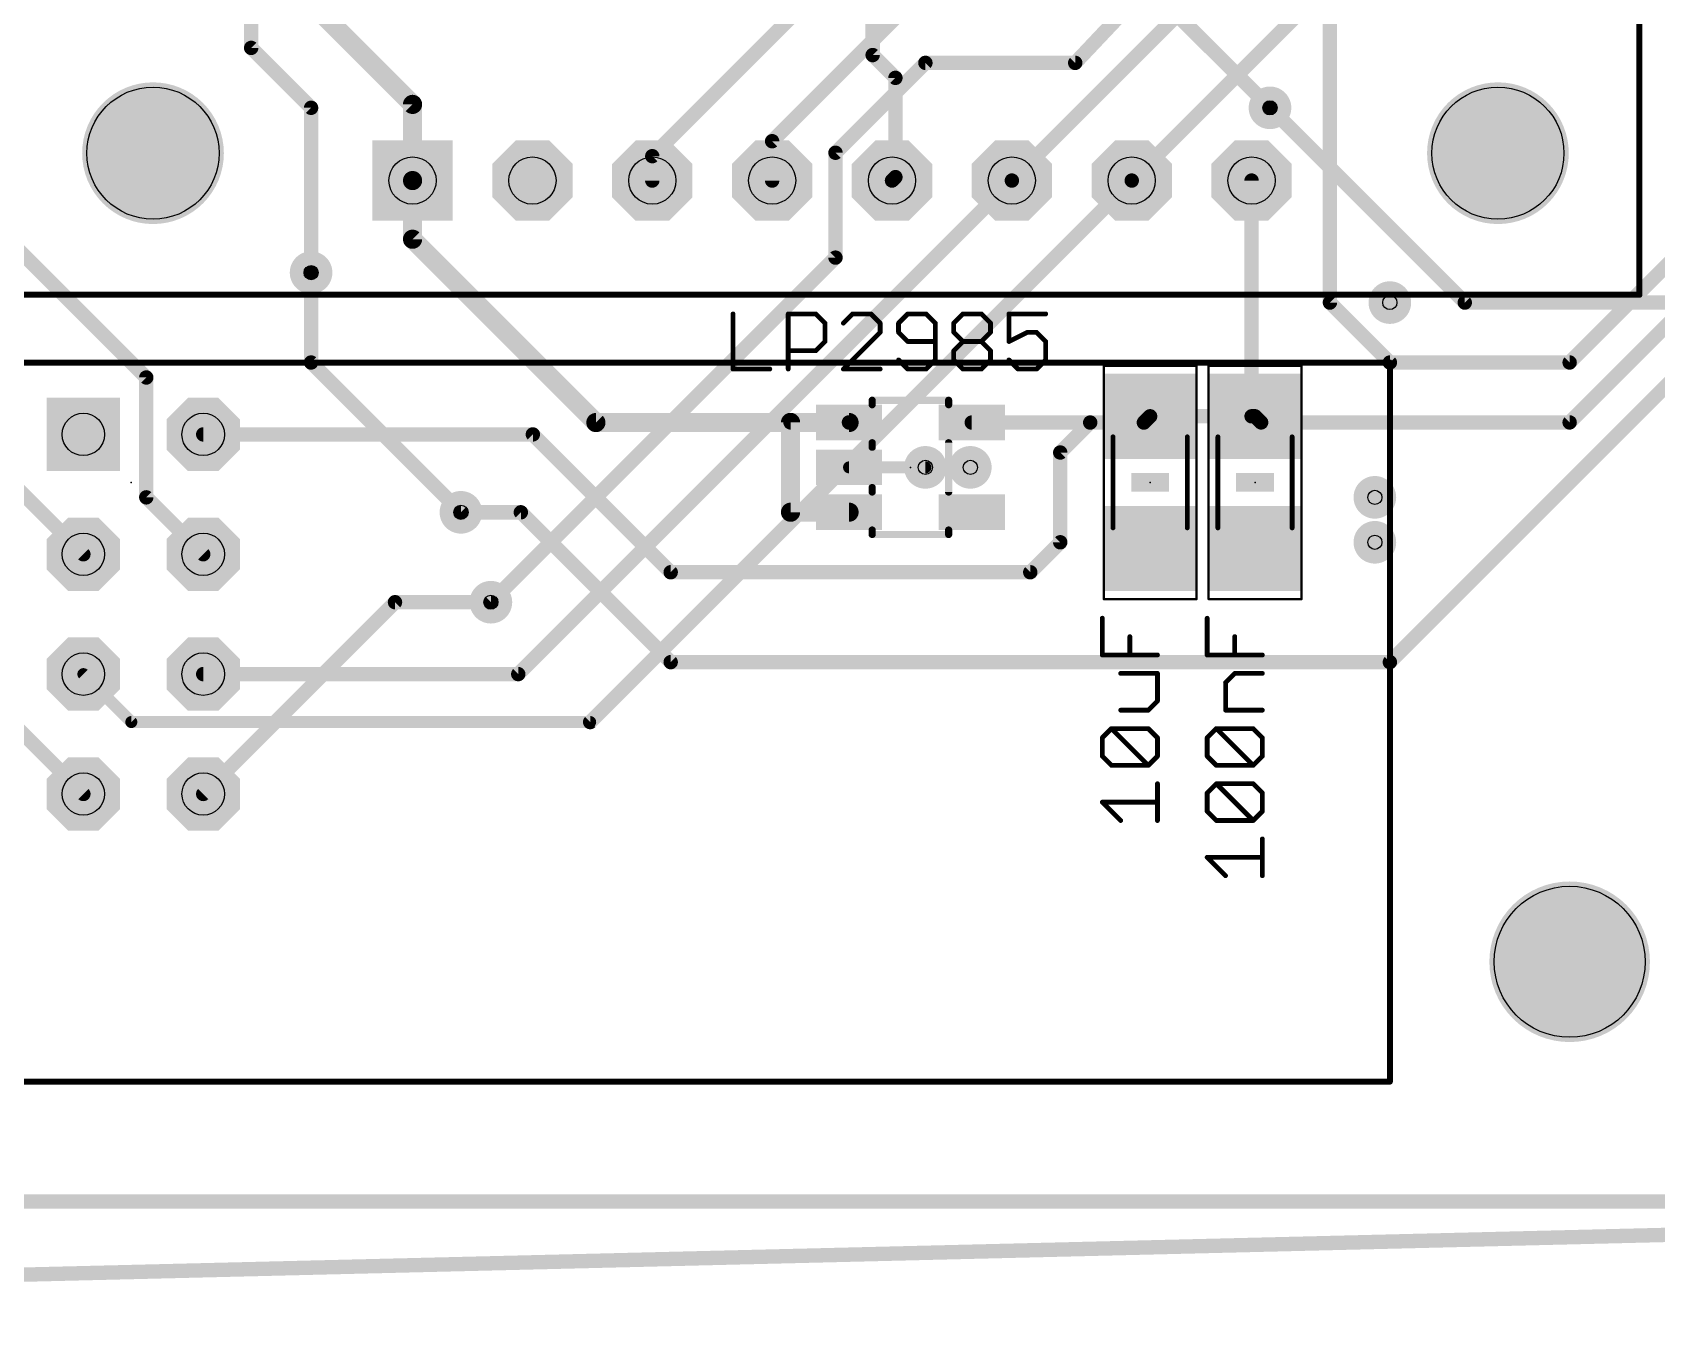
# Model space of a CAD drawing. Extents: x -1 to 156, y 2 to 108.
# Drawn here: x 39.82 to 74.23, y 6.2 to 33.66 of the extents above; entities that cross this region are included whole.
import ezdxf

# ---------------------------------------------------------------- set-up
doc = ezdxf.new("R2010")
doc.units = 0
for name, color, linetype in [('1', 22, 'CONTINUOUS'), ('16', 175, 'CONTINUOUS'), ('17', 82, 'CONTINUOUS'), ('18', 82, 'CONTINUOUS'), ('20', 7, 'CONTINUOUS'), ('21', 253, 'CONTINUOUS'), ('23', 7, 'CONTINUOUS'), ('27', 253, 'CONTINUOUS'), ('29', 253, 'CONTINUOUS'), ('30', 253, 'CONTINUOUS'), ('31', 253, 'CONTINUOUS'), ('35', 253, 'CONTINUOUS'), ('39', 22, 'CONTINUOUS'), ('44', 253, 'CONTINUOUS'), ('51', 253, 'CONTINUOUS')]:
    doc.layers.add(name, color=color, linetype=linetype)

# ---------------------------------------------------------------- blocks, each defined once
blk = doc.blocks.new('RECT')
blk.add_solid([(-0.5, -0.5), (0.5, -0.5), (-0.5, 0.5), (0.5, 0.5)])
blk = doc.blocks.new('SQUAREP')
blk.add_solid([(-0.5, -0.5), (0.5, -0.5), (-0.5, 0.5), (0.5, 0.5)])
blk = doc.blocks.new('OCTAGONP')
at = {"const_width": 0.5}
blk.add_lwpolyline([(-0.25, -0.1036), (-0.25, 0.1036), (-0.1036, 0.25), (0.1036, 0.25), (0.25, 0.1036), (0.25, -0.1036), (0.1036, -0.25), (-0.1036, -0.25), (-0.25, -0.1036), (-0.25, 0.1036)], dxfattribs=at)
blk = doc.blocks.new('ROUNDV')
at = {"const_width": 0.5}
blk.add_lwpolyline([(0, -0.25, 1), (0, 0.25, 1), (0, -0.25)], format="xyb", dxfattribs=at)

msp = doc.modelspace()

# ---------------------------------------------------------------- linework, layer by layer
at = {"layer": '1'}
for points, const_width in [([(44.45, 59.3725), (44.45, 33.3375)], 0.3048), ([(57.62, 51.35), (57.62, 33.185)], 0.3048), ([(66.04, 32.0675), (62.865, 35.2425)], 0.3048), ([(67.31, 27.94), (67.31, 34.29)], 0.3048), ([(45.85, 34.16), (47.87, 32.14)], 0.4064), ([(44.45, 33.3375), (45.72, 32.0675)], 0.3048), ([(57.62, 33.185), (58.1025, 32.7025)], 0.3048), ([(58.1025, 32.7025), (58.1025, 30.5985)], 0.3048), ([(45.72, 32.0675), (45.72, 28.575)], 0.3048), ([(47.87, 32.14), (47.87, 30.526)], 0.4064), ([(77.1525, 31.4325), (72.39, 26.67)], 0.3048), ([(47.87, 29.2825), (47.87, 30.526)], 0.4064), ([(58.1025, 30.5985), (58.03, 30.526)], 0.3048), ([(65.65, 30.526), (65.65, 25.53)], 0.3048), ([(77.47, 30.48), (72.39, 25.4)], 0.3048), ([(51.755, 25.3975), (47.87, 29.2825)], 0.4064), ([(68.58, 20.32), (77.47, 29.21)], 0.3048), ([(68.58, 26.67), (67.31, 27.94)], 0.3048), ([(72.39, 26.67), (68.58, 26.67)], 0.3048), ([(57.1199, 25.3975), (51.755, 25.3975)], 0.4064), ([(55.88, 25.4), (55.88, 23.4975)], 0.4064), ([(57.1174, 25.4), (55.88, 25.4)], 0.3048), ([(57.1199, 25.3975), (57.1174, 25.4)], 0.3048), ([(62.23, 25.3975), (59.7201, 25.3975)], 0.3048), ([(61.595, 24.7625), (62.23, 25.3975)], 0.3048), ([(63.3675, 25.3975), (62.23, 25.3975)], 0.3048), ([(63.5, 25.53), (63.3675, 25.3975)], 0.3048), ([(65.7225, 25.53), (63.5, 25.53)], 0.3048), ([(65.65, 25.53), (65.7225, 25.53)], 0.3048), ([(65.8525, 25.4), (65.7225, 25.53)], 0.3048), ([(72.39, 25.4), (65.8525, 25.4)], 0.3048), ([(43.434, 25.146), (50.419, 25.146)], 0.3048), ([(50.419, 25.146), (53.34, 22.225)], 0.3048), ([(61.595, 22.86), (61.595, 24.7625)], 0.3048), ([(57.1199, 24.4475), (58.7375, 24.4475)], 0.254), ([(48.895, 23.495), (50.165, 23.495)], 0.3048), ([(50.165, 23.495), (53.34, 20.32)], 0.3048), ([(55.88, 23.4975), (57.1199, 23.4975)], 0.4064), ([(60.96, 22.225), (61.595, 22.86)], 0.3048), ([(53.34, 22.225), (60.96, 22.225)], 0.3048), ([(43.434, 17.526), (47.498, 21.59)], 0.3048), ([(47.498, 21.59), (49.53, 21.59)], 0.3048), ([(53.34, 20.32), (68.58, 20.32)], 0.3048), ([(156.21, 10.16), (-1.27, 6.35)], 0.3048)]:
    msp.add_lwpolyline(points, dxfattribs=dict(at, const_width=const_width))
for points, const_width in [([(44.5039, 33.3914, 1), (44.3961, 33.2836)], 0.1524), ([(44.3738, 33.3375, 1), (44.5262, 33.3375)], 0.1524), ([(57.6739, 33.2389, 1), (57.5661, 33.1311)], 0.1524), ([(57.5438, 33.185, 1), (57.6962, 33.185)], 0.1524), ([(58.1787, 32.7025, 1), (58.0263, 32.7025)], 0.1524), ([(58.0486, 32.6486, 1), (58.1564, 32.7564)], 0.1524), ([(45.7962, 32.0675, 1), (45.6438, 32.0675)], 0.1524), ([(45.6661, 32.0136, 1), (45.7739, 32.1214)], 0.1524), ([(47.9716, 32.14, 1), (47.7684, 32.14)], 0.2032), ([(47.7982, 32.0682, 1), (47.9418, 32.2118)], 0.2032), ([(65.9861, 32.0136, 1), (66.0939, 32.1214)], 0.1524), ([(47.9716, 30.526, 1), (47.7684, 30.526)], 0.2032), ([(57.9761, 30.5799, 1), (58.0839, 30.4721)], 0.1524), ([(58.0263, 30.5985, 1), (58.1787, 30.5985)], 0.1524), ([(58.1564, 30.5446, 1), (58.0486, 30.6524)], 0.1524), ([(65.7262, 30.526, 1), (65.5738, 30.526)], 0.1524), ([(47.7684, 30.526, 1), (47.9716, 30.526)], 0.2032), ([(47.7684, 29.2825, 1), (47.9716, 29.2825)], 0.2032), ([(47.9418, 29.3543, 1), (47.7982, 29.2107)], 0.2032), ([(45.6438, 28.575, 1), (45.7962, 28.575)], 0.1524), ([(67.3639, 27.9939, 1), (67.2561, 27.8861)], 0.1524), ([(67.2338, 27.94, 1), (67.3862, 27.94)], 0.1524), ([(68.58, 26.7462, 1), (68.58, 26.5938)], 0.1524), ([(68.5261, 26.6161, 1), (68.6339, 26.7239)], 0.1524), ([(72.3361, 26.7239, 1), (72.4439, 26.6161)], 0.1524), ([(72.39, 26.5938, 1), (72.39, 26.7462)], 0.1524), ([(51.755, 25.4991, 1), (51.755, 25.2959)], 0.2032), ([(51.6832, 25.3257, 1), (51.8268, 25.4693)], 0.2032), ([(55.9816, 25.4, 1), (55.7784, 25.4)], 0.2032), ([(55.88, 25.4762, 1), (55.88, 25.3238)], 0.1524), ([(57.1713, 25.4539, 1), (57.0635, 25.3461)], 0.1524), ([(57.066, 25.3436, 1), (57.1738, 25.4514)], 0.1524), ([(57.1199, 25.2959, 1), (57.1199, 25.4991)], 0.2032), ([(57.1174, 25.3238, 1), (57.1174, 25.4762)], 0.1524), ([(59.7201, 25.4737, 1), (59.7201, 25.3213)], 0.1524), ([(62.23, 25.4737, 1), (62.23, 25.3213)], 0.1524), ([(62.2839, 25.3436, 1), (62.1761, 25.4514)], 0.1524), ([(62.23, 25.3213, 1), (62.23, 25.4737)], 0.1524), ([(63.3136, 25.4514, 1), (63.4214, 25.3436)], 0.1524), ([(63.3675, 25.3213, 1), (63.3675, 25.4737)], 0.1524), ([(63.5, 25.6062, 1), (63.5, 25.4538)], 0.1524), ([(63.5539, 25.4761, 1), (63.4461, 25.5839)], 0.1524), ([(65.65, 25.6062, 1), (65.65, 25.4538)], 0.1524), ([(65.5738, 25.53, 1), (65.7262, 25.53)], 0.1524), ([(65.7764, 25.5839, 1), (65.6686, 25.4761)], 0.1524), ([(65.7225, 25.4538, 1), (65.7225, 25.6062)], 0.1524), ([(65.7225, 25.4538, 1), (65.7225, 25.6062)], 0.1524), ([(65.8525, 25.4762, 1), (65.8525, 25.3238)], 0.1524), ([(65.7986, 25.3461, 1), (65.9064, 25.4539)], 0.1524), ([(72.3361, 25.4539, 1), (72.4439, 25.3461)], 0.1524), ([(72.39, 25.3238, 1), (72.39, 25.4762)], 0.1524), ([(43.434, 25.2222, 1), (43.434, 25.0698)], 0.1524), ([(50.4729, 25.1999, 1), (50.3651, 25.0921)], 0.1524), ([(50.419, 25.0698, 1), (50.419, 25.2222)], 0.1524), ([(61.6712, 24.7625, 1), (61.5188, 24.7625)], 0.1524), ([(61.5411, 24.8164, 1), (61.6489, 24.7086)], 0.1524), ([(57.1199, 24.511, 1), (57.1199, 24.384)], 0.127), ([(58.7375, 24.384, 1), (58.7375, 24.511)], 0.127), ([(48.895, 23.5712, 1), (48.895, 23.4188)], 0.1524), ([(50.2189, 23.5489, 1), (50.1111, 23.4411)], 0.1524), ([(50.165, 23.4188, 1), (50.165, 23.5712)], 0.1524), ([(55.88, 23.5991, 1), (55.88, 23.3959)], 0.2032), ([(55.7784, 23.4975, 1), (55.9816, 23.4975)], 0.2032), ([(57.1199, 23.3959, 1), (57.1199, 23.5991)], 0.2032), ([(61.5188, 22.86, 1), (61.6712, 22.86)], 0.1524), ([(61.6489, 22.8061, 1), (61.5411, 22.9139)], 0.1524), ([(53.34, 22.3012, 1), (53.34, 22.1488)], 0.1524), ([(60.96, 22.1488, 1), (60.96, 22.3012)], 0.1524), ([(53.2861, 22.1711, 1), (53.3939, 22.2789)], 0.1524), ([(60.9061, 22.2789, 1), (61.0139, 22.1711)], 0.1524), ([(47.498, 21.6662, 1), (47.498, 21.5138)], 0.1524), ([(47.5519, 21.5361, 1), (47.4441, 21.6439)], 0.1524), ([(49.53, 21.5138, 1), (49.53, 21.6662)], 0.1524), ([(53.34, 20.3962, 1), (53.34, 20.2438)], 0.1524), ([(53.2861, 20.2661, 1), (53.3939, 20.3739)], 0.1524), ([(68.5261, 20.3739, 1), (68.6339, 20.2661)], 0.1524), ([(68.58, 20.2438, 1), (68.58, 20.3962)], 0.1524), ([(43.3801, 17.5799, 1), (43.4879, 17.4721)], 0.1524)]:
    msp.add_lwpolyline(points, format="xyb", dxfattribs=dict(at, const_width=const_width))
at = {"layer": '16'}
for points, const_width in [([(61.9125, 33.02), (67.31, 38.735)], 0.3048), ([(57.15, 35.2425), (52.95, 31.0425)], 0.3048), ([(65.2865, 35.2425), (60.57, 30.526)], 0.3048), ([(58.42, 34.29), (55.49, 31.36)], 0.3048), ([(63.11, 30.526), (66.874, 34.29)], 0.3048), ([(56.8325, 31.115), (58.7375, 33.02)], 0.3048), ([(58.7375, 33.02), (61.9125, 33.02)], 0.3048), ([(70.1675, 27.94), (66.04, 32.0675)], 0.3048), ([(55.49, 31.36), (55.49, 30.526)], 0.3048), ([(52.95, 31.0425), (52.95, 30.526)], 0.3048), ([(56.8325, 28.8925), (56.8325, 31.115)], 0.3048), ([(50.11, 20.066), (60.57, 30.526)], 0.3048), ([(51.634, 19.05), (63.11, 30.526)], 0.3048), ([(42.2275, 26.3525), (39.37, 29.21)], 0.3048), ([(49.53, 21.59), (56.8325, 28.8925)], 0.3048), ([(45.72, 28.575), (45.72, 26.67)], 0.3048), ([(77.47, 27.94), (70.1675, 27.94)], 0.3048), ([(42.2275, 23.8125), (42.2275, 26.3525)], 0.3048), ([(45.72, 26.67), (48.895, 23.495)], 0.3048), ([(40.894, 22.606), (38.735, 24.765)], 0.3048), ([(43.434, 22.606), (42.2275, 23.8125)], 0.3048), ([(40.894, 17.526), (38.1, 20.32)], 0.3048), ([(40.894, 20.066), (41.91, 19.05)], 0.254), ([(43.434, 20.066), (50.11, 20.066)], 0.3048), ([(41.91, 19.05), (51.634, 19.05)], 0.254), ([(77.47, 8.89), (35.56, 8.89)], 0.3048)]:
    msp.add_lwpolyline(points, dxfattribs=dict(at, const_width=const_width))
for points, const_width in [([(58.7375, 33.0962, 1), (58.7375, 32.9438)], 0.1524), ([(58.7914, 32.9661, 1), (58.6836, 33.0739)], 0.1524), ([(61.8571, 33.0723, 1), (61.9679, 32.9677)], 0.1524), ([(61.9125, 32.9438, 1), (61.9125, 33.0962)], 0.1524), ([(66.0939, 32.1214, 1), (65.9861, 32.0136)], 0.1524), ([(55.5662, 31.36, 1), (55.4138, 31.36)], 0.1524), ([(55.4361, 31.4139, 1), (55.5439, 31.3061)], 0.1524), ([(53.0262, 31.0425, 1), (52.8738, 31.0425)], 0.1524), ([(52.8961, 31.0964, 1), (53.0039, 30.9886)], 0.1524), ([(56.9087, 31.115, 1), (56.7563, 31.115)], 0.1524), ([(56.7786, 31.1689, 1), (56.8864, 31.0611)], 0.1524), ([(60.5161, 30.5799, 1), (60.6239, 30.4721)], 0.1524), ([(60.6239, 30.4721, 1), (60.5161, 30.5799)], 0.1524), ([(63.0561, 30.5799, 1), (63.1639, 30.4721)], 0.1524), ([(63.1639, 30.4721, 1), (63.0561, 30.5799)], 0.1524), ([(52.8738, 30.526, 1), (53.0262, 30.526)], 0.1524), ([(55.4138, 30.526, 1), (55.5662, 30.526)], 0.1524), ([(56.7563, 28.8925, 1), (56.9087, 28.8925)], 0.1524), ([(56.8864, 28.8386, 1), (56.7786, 28.9464)], 0.1524), ([(45.7962, 28.575, 1), (45.6438, 28.575)], 0.1524), ([(70.1675, 28.0162, 1), (70.1675, 27.8638)], 0.1524), ([(70.1136, 27.8861, 1), (70.2214, 27.9939)], 0.1524), ([(42.3037, 26.3525, 1), (42.1513, 26.3525)], 0.1524), ([(45.7739, 26.7239, 1), (45.6661, 26.6161)], 0.1524), ([(45.6438, 26.67, 1), (45.7962, 26.67)], 0.1524), ([(42.1736, 26.2986, 1), (42.2814, 26.4064)], 0.1524), ([(42.2814, 23.8664, 1), (42.1736, 23.7586)], 0.1524), ([(42.1513, 23.8125, 1), (42.3037, 23.8125)], 0.1524), ([(48.8411, 23.4411, 1), (48.9489, 23.5489)], 0.1524), ([(40.8401, 22.5521, 1), (40.9479, 22.6599)], 0.1524), ([(43.3801, 22.5521, 1), (43.4879, 22.6599)], 0.1524), ([(49.4761, 21.6439, 1), (49.5839, 21.5361)], 0.1524), ([(40.9389, 20.1109, 1), (40.8491, 20.0211)], 0.127), ([(43.434, 20.1422, 1), (43.434, 19.9898)], 0.1524), ([(50.0561, 20.1199, 1), (50.1639, 20.0121)], 0.1524), ([(50.11, 19.9898, 1), (50.11, 20.1422)], 0.1524), ([(41.91, 19.1135, 1), (41.91, 18.9865)], 0.127), ([(41.8651, 19.0051, 1), (41.9549, 19.0949)], 0.127), ([(51.5801, 19.1039, 1), (51.6879, 18.9961)], 0.1524), ([(51.634, 18.9865, 1), (51.634, 19.1135)], 0.127), ([(40.8401, 17.4721, 1), (40.9479, 17.5799)], 0.1524)]:
    msp.add_lwpolyline(points, format="xyb", dxfattribs=dict(at, const_width=const_width))
at = {"layer": '20', "const_width": 0.3048}
msp.add_lwpolyline([(35.56, 8.89), (77.47, 8.89)], dxfattribs=at)
at = {"layer": '20'}
for centre, radius in [((42.37, 31.106), 1.4), ((70.87, 31.106), 1.4), ((72.39, 13.97), 1.6)]:
    msp.add_circle(centre, radius, dxfattribs=at)
at = {"layer": '21'}
for points, const_width in [([(73.87, 28.106), (73.87, 34.106)], 0.127), ([(39.37, 28.106), (73.87, 28.106)], 0.127), ([(39.37, 26.67), (68.58, 26.67)], 0.127), ([(68.58, 11.43), (68.58, 26.67)], 0.127), ([(57.6096, 25.8699), (59.2304, 25.8699)], 0.1524), ([(57.6096, 25.7751), (57.6096, 25.8699)], 0.1524), ([(59.2304, 25.8699), (59.2304, 25.7751)], 0.1524), ([(57.6096, 24.8751), (57.6096, 24.9699)], 0.1524), ([(59.2304, 24.9699), (59.2304, 23.9251)], 0.1524), ([(57.6096, 23.9251), (57.6096, 24.0199)], 0.1524), ([(57.6096, 23.0251), (57.6096, 23.1199)], 0.1524), ([(59.2304, 23.0251), (57.6096, 23.0251)], 0.1524), ([(59.2304, 23.1199), (59.2304, 23.0251)], 0.1524), ([(39.37, 11.43), (68.58, 11.43)], 0.127)]:
    msp.add_lwpolyline(points, dxfattribs=dict(at, const_width=const_width))
for points, const_width in [([(73.8383, 28.106, 1), (73.9018, 28.106)], 0.0635), ([(73.87, 28.0743, 1), (73.87, 28.1378)], 0.0635), ([(68.6118, 26.67, 1), (68.5482, 26.67)], 0.0635), ([(68.58, 26.6383, 1), (68.58, 26.7018)], 0.0635), ([(57.6096, 25.908, 1), (57.6096, 25.8318)], 0.0762), ([(57.6477, 25.8699, 1), (57.5715, 25.8699)], 0.0762), ([(57.5715, 25.7751, 1), (57.6477, 25.7751)], 0.0762), ([(59.2685, 25.8699, 1), (59.1923, 25.8699)], 0.0762), ([(59.1923, 25.7751, 1), (59.2685, 25.7751)], 0.0762), ([(59.2304, 25.8318, 1), (59.2304, 25.908)], 0.0762), ([(57.6477, 24.9699, 1), (57.5715, 24.9699)], 0.0762), ([(57.5715, 24.8751, 1), (57.6477, 24.8751)], 0.0762), ([(59.2685, 24.9699, 1), (59.1923, 24.9699)], 0.0762), ([(57.6477, 24.0199, 1), (57.5715, 24.0199)], 0.0762), ([(57.5715, 23.9251, 1), (57.6477, 23.9251)], 0.0762), ([(59.1923, 23.9251, 1), (59.2685, 23.9251)], 0.0762), ([(57.6477, 23.1199, 1), (57.5715, 23.1199)], 0.0762), ([(57.6096, 23.0632, 1), (57.6096, 22.987)], 0.0762), ([(57.5715, 23.0251, 1), (57.6477, 23.0251)], 0.0762), ([(59.2685, 23.1199, 1), (59.1923, 23.1199)], 0.0762), ([(59.1923, 23.0251, 1), (59.2685, 23.0251)], 0.0762), ([(59.2304, 22.987, 1), (59.2304, 23.0632)], 0.0762), ([(68.5482, 11.43, 1), (68.6118, 11.43)], 0.0635), ([(68.58, 11.3982, 1), (68.58, 11.4618)], 0.0635)]:
    msp.add_lwpolyline(points, format="xyb", dxfattribs=dict(at, const_width=const_width))
at = {"layer": '23'}
for p in [(58.42, 24.4475), (41.91, 24.13), (63.5, 24.13), (65.7225, 24.13)]:
    msp.add_point(p, dxfattribs=at)
at = {"layer": '27', "const_width": 0.1016}
for points in [[(54.6608, 27.6997), (54.6608, 26.5303)], [(55.8302, 26.5303), (55.8302, 27.6997)], [(55.8302, 27.6997), (56.4149, 27.6997)], [(56.4149, 27.6997), (56.6098, 27.5048)], [(56.6098, 27.5048), (56.6098, 27.115)], [(57.1945, 27.6997), (56.9996, 27.5048)], [(57.5843, 27.6997), (57.1945, 27.6997)], [(57.7792, 27.5048), (57.5843, 27.6997)], [(57.7792, 27.3099), (57.7792, 27.5048)], [(58.3639, 27.6997), (58.169, 27.5048)], [(58.169, 27.5048), (58.169, 27.3099)], [(58.7537, 27.6997), (58.3639, 27.6997)], [(58.9486, 27.5048), (58.7537, 27.6997)], [(58.9486, 26.7252), (58.9486, 27.5048)], [(59.3384, 27.5048), (59.5333, 27.6997)], [(59.3384, 27.3099), (59.3384, 27.5048)], [(59.5333, 27.6997), (59.9231, 27.6997)], [(59.9231, 27.6997), (60.118, 27.5048)], [(60.118, 27.5048), (60.118, 27.3099)], [(61.2874, 27.6997), (60.5078, 27.6997)], [(60.5078, 27.6997), (60.5078, 27.115)], [(56.9996, 26.5303), (57.7792, 27.3099)], [(58.169, 27.3099), (58.3639, 27.115)], [(59.5333, 27.115), (59.3384, 27.3099)], [(60.118, 27.3099), (59.9231, 27.115)], [(60.5078, 27.115), (60.8976, 27.3099)], [(60.8976, 27.3099), (61.0925, 27.3099)], [(61.0925, 27.3099), (61.2874, 27.115)], [(56.4149, 26.9201), (55.8302, 26.9201)], [(56.6098, 27.115), (56.4149, 26.9201)], [(58.3639, 27.115), (58.9486, 27.115)], [(59.3384, 26.9201), (59.5333, 27.115)], [(59.3384, 26.7252), (59.3384, 26.9201)], [(59.5333, 27.115), (59.9231, 27.115)], [(59.9231, 27.115), (60.118, 26.9201)], [(60.118, 26.9201), (60.118, 26.7252)], [(61.2874, 27.115), (61.2874, 26.7252)], [(54.6608, 26.5303), (55.4404, 26.5303)], [(57.7792, 26.5303), (56.9996, 26.5303)], [(58.169, 26.7252), (58.3639, 26.5303)], [(58.3639, 26.5303), (58.7537, 26.5303)], [(58.7537, 26.5303), (58.9486, 26.7252)], [(59.5333, 26.5303), (59.3384, 26.7252)], [(59.9231, 26.5303), (59.5333, 26.5303)], [(60.118, 26.7252), (59.9231, 26.5303)], [(60.7027, 26.5303), (60.5078, 26.7252)], [(61.0925, 26.5303), (60.7027, 26.5303)], [(61.2874, 26.7252), (61.0925, 26.5303)], [(62.4862, 20.4714), (62.4862, 21.251)], [(64.7087, 20.4714), (64.7087, 21.251)], [(63.0709, 20.4714), (63.0709, 20.8612)], [(65.2934, 20.4714), (65.2934, 20.8612)], [(63.6556, 20.4714), (62.4862, 20.4714)], [(65.8781, 20.4714), (64.7087, 20.4714)], [(63.6556, 20.0816), (62.876, 20.0816)], [(63.6556, 19.4969), (63.6556, 20.0816)], [(65.0985, 19.8867), (65.2934, 20.0816)], [(65.2934, 20.0816), (65.8781, 20.0816)], [(65.0985, 19.302), (65.0985, 19.8867)], [(62.876, 19.302), (63.4607, 19.302)], [(63.4607, 19.302), (63.6556, 19.4969)], [(65.8781, 19.302), (65.0985, 19.302)], [(62.4862, 18.7173), (62.6811, 18.9122)], [(62.6811, 18.9122), (63.4607, 18.9122)], [(63.4607, 18.1326), (62.6811, 18.9122)], [(63.4607, 18.9122), (63.6556, 18.7173)], [(64.7087, 18.7173), (64.9036, 18.9122)], [(64.9036, 18.9122), (65.6832, 18.9122)], [(65.6832, 18.1326), (64.9036, 18.9122)], [(65.6832, 18.9122), (65.8781, 18.7173)], [(62.4862, 18.3275), (62.4862, 18.7173)], [(63.6556, 18.7173), (63.6556, 18.3275)], [(64.7087, 18.3275), (64.7087, 18.7173)], [(65.8781, 18.7173), (65.8781, 18.3275)], [(62.6811, 18.1326), (62.4862, 18.3275)], [(63.6556, 18.3275), (63.4607, 18.1326)], [(64.9036, 18.1326), (64.7087, 18.3275)], [(65.8781, 18.3275), (65.6832, 18.1326)], [(63.4607, 18.1326), (62.6811, 18.1326)], [(65.6832, 18.1326), (64.9036, 18.1326)], [(63.6556, 16.9632), (63.6556, 17.7428)], [(64.7087, 17.5479), (64.9036, 17.7428)], [(64.7087, 17.1581), (64.7087, 17.5479)], [(64.9036, 17.7428), (65.6832, 17.7428)], [(65.6832, 16.9632), (64.9036, 17.7428)], [(65.6832, 17.7428), (65.8781, 17.5479)], [(65.8781, 17.5479), (65.8781, 17.1581)], [(62.876, 16.9632), (62.4862, 17.353)], [(62.4862, 17.353), (63.6556, 17.353)], [(64.9036, 16.9632), (64.7087, 17.1581)], [(65.8781, 17.1581), (65.6832, 16.9632)], [(65.6832, 16.9632), (64.9036, 16.9632)], [(65.8781, 15.7938), (65.8781, 16.5734)], [(65.0985, 15.7938), (64.7087, 16.1836)], [(64.7087, 16.1836), (65.8781, 16.1836)]]:
    msp.add_lwpolyline(points, dxfattribs=at)
at = {"layer": '27', "const_width": 0.0508}
for points in [[(54.6862, 27.6997, 1), (54.6354, 27.6997)], [(55.8556, 27.6997, 1), (55.8048, 27.6997)], [(55.8302, 27.7251, 1), (55.8302, 27.6743)], [(56.4329, 27.7177, 1), (56.3969, 27.6817)], [(56.4149, 27.6743, 1), (56.4149, 27.7251)], [(56.6352, 27.5048, 1), (56.5844, 27.5048)], [(56.5918, 27.4868, 1), (56.6278, 27.5228)], [(56.9816, 27.5228, 1), (57.0176, 27.4868)], [(57.1945, 27.7251, 1), (57.1945, 27.6743)], [(57.2125, 27.6817, 1), (57.1765, 27.7177)], [(57.6023, 27.7177, 1), (57.5663, 27.6817)], [(57.5843, 27.6743, 1), (57.5843, 27.7251)], [(57.8046, 27.5048, 1), (57.7538, 27.5048)], [(57.7612, 27.4868, 1), (57.7972, 27.5228)], [(58.151, 27.5228, 1), (58.187, 27.4868)], [(58.1944, 27.5048, 1), (58.1436, 27.5048)], [(58.3639, 27.7251, 1), (58.3639, 27.6743)], [(58.3818, 27.6817, 1), (58.3459, 27.7177)], [(58.7716, 27.7177, 1), (58.7357, 27.6817)], [(58.7537, 27.6743, 1), (58.7537, 27.7251)], [(58.974, 27.5048, 1), (58.9232, 27.5048)], [(58.9306, 27.4868, 1), (58.9665, 27.5228)], [(59.3204, 27.5228, 1), (59.3563, 27.4868)], [(59.3638, 27.5048, 1), (59.313, 27.5048)], [(59.5333, 27.7251, 1), (59.5333, 27.6743)], [(59.5512, 27.6817, 1), (59.5153, 27.7177)], [(59.941, 27.7177, 1), (59.9051, 27.6817)], [(59.9231, 27.6743, 1), (59.9231, 27.7251)], [(60.1434, 27.5048, 1), (60.0926, 27.5048)], [(60.1, 27.4868, 1), (60.1359, 27.5228)], [(60.5078, 27.7251, 1), (60.5078, 27.6743)], [(60.5332, 27.6997, 1), (60.4824, 27.6997)], [(61.2874, 27.6743, 1), (61.2874, 27.7251)], [(57.7538, 27.3099, 1), (57.8046, 27.3099)], [(57.7972, 27.2919, 1), (57.7612, 27.3279)], [(58.187, 27.3279, 1), (58.151, 27.2919)], [(58.1436, 27.3099, 1), (58.1944, 27.3099)], [(59.3563, 27.3279, 1), (59.3204, 27.2919)], [(59.313, 27.3099, 1), (59.3638, 27.3099)], [(60.0926, 27.3099, 1), (60.1434, 27.3099)], [(60.1359, 27.2919, 1), (60.1, 27.3279)], [(60.8976, 27.3353, 1), (60.8976, 27.2845)], [(60.9089, 27.2872, 1), (60.8862, 27.3326)], [(61.1104, 27.3279, 1), (61.0745, 27.2919)], [(61.0925, 27.2845, 1), (61.0925, 27.3353)], [(55.8302, 26.9455, 1), (55.8302, 26.8947)], [(56.3969, 26.9381, 1), (56.4329, 26.9021)], [(56.4149, 26.8947, 1), (56.4149, 26.9455)], [(56.5844, 27.115, 1), (56.6352, 27.115)], [(56.6278, 27.097, 1), (56.5918, 27.133)], [(58.3639, 27.1404, 1), (58.3639, 27.0896)], [(58.3459, 27.097, 1), (58.3818, 27.133)], [(58.9486, 27.0896, 1), (58.9486, 27.1404)], [(59.3204, 26.9381, 1), (59.3563, 26.9021)], [(59.3638, 26.9201, 1), (59.313, 26.9201)], [(59.5333, 27.1404, 1), (59.5333, 27.0896)], [(59.5512, 27.097, 1), (59.5153, 27.133)], [(59.5153, 27.097, 1), (59.5512, 27.133)], [(59.941, 27.133, 1), (59.9051, 27.097)], [(59.9051, 27.133, 1), (59.941, 27.097)], [(59.9231, 27.0896, 1), (59.9231, 27.1404)], [(60.1434, 26.9201, 1), (60.0926, 26.9201)], [(60.1, 26.9021, 1), (60.1359, 26.9381)], [(60.4964, 27.1377, 1), (60.5191, 27.0923)], [(60.4824, 27.115, 1), (60.5332, 27.115)], [(61.3128, 27.115, 1), (61.262, 27.115)], [(61.2694, 27.097, 1), (61.3053, 27.133)], [(54.6608, 26.5557, 1), (54.6608, 26.5049)], [(54.6354, 26.5303, 1), (54.6862, 26.5303)], [(55.4404, 26.5049, 1), (55.4404, 26.5557)], [(55.8048, 26.5303, 1), (55.8556, 26.5303)], [(56.9816, 26.5483, 1), (57.0176, 26.5123)], [(56.9996, 26.5557, 1), (56.9996, 26.5049)], [(57.7792, 26.5049, 1), (57.7792, 26.5557)], [(58.187, 26.7432, 1), (58.151, 26.7072)], [(58.3639, 26.5557, 1), (58.3639, 26.5049)], [(58.3459, 26.5123, 1), (58.3818, 26.5483)], [(58.7357, 26.5483, 1), (58.7716, 26.5123)], [(58.7537, 26.5049, 1), (58.7537, 26.5557)], [(58.9232, 26.7252, 1), (58.974, 26.7252)], [(58.9665, 26.7072, 1), (58.9306, 26.7432)], [(59.3563, 26.7432, 1), (59.3204, 26.7072)], [(59.313, 26.7252, 1), (59.3638, 26.7252)], [(59.5333, 26.5557, 1), (59.5333, 26.5049)], [(59.5153, 26.5123, 1), (59.5512, 26.5483)], [(59.9051, 26.5483, 1), (59.941, 26.5123)], [(59.9231, 26.5049, 1), (59.9231, 26.5557)], [(60.0926, 26.7252, 1), (60.1434, 26.7252)], [(60.1359, 26.7072, 1), (60.1, 26.7432)], [(60.5257, 26.7432, 1), (60.4898, 26.7072)], [(60.7027, 26.5557, 1), (60.7027, 26.5049)], [(60.6847, 26.5123, 1), (60.7206, 26.5483)], [(61.0745, 26.5483, 1), (61.1104, 26.5123)], [(61.0925, 26.5049, 1), (61.0925, 26.5557)], [(61.262, 26.7252, 1), (61.3128, 26.7252)], [(61.3053, 26.7072, 1), (61.2694, 26.7432)], [(62.5116, 21.251, 1), (62.4608, 21.251)], [(64.7341, 21.251, 1), (64.6833, 21.251)], [(63.0963, 20.8612, 1), (63.0455, 20.8612)], [(65.3188, 20.8612, 1), (65.268, 20.8612)], [(62.4862, 20.4968, 1), (62.4862, 20.446)], [(62.4608, 20.4714, 1), (62.5116, 20.4714)], [(63.0455, 20.4714, 1), (63.0963, 20.4714)], [(63.6556, 20.446, 1), (63.6556, 20.4968)], [(64.7087, 20.4968, 1), (64.7087, 20.446)], [(64.6833, 20.4714, 1), (64.7341, 20.4714)], [(65.268, 20.4714, 1), (65.3188, 20.4714)], [(65.8781, 20.446, 1), (65.8781, 20.4968)], [(62.876, 20.107, 1), (62.876, 20.0562)], [(63.681, 20.0816, 1), (63.6302, 20.0816)], [(63.6556, 20.0562, 1), (63.6556, 20.107)], [(65.2934, 20.107, 1), (65.2934, 20.0562)], [(65.3113, 20.0636, 1), (65.2754, 20.0996)], [(65.8781, 20.0562, 1), (65.8781, 20.107)], [(65.0805, 19.9047, 1), (65.1164, 19.8687)], [(65.1239, 19.8867, 1), (65.0731, 19.8867)], [(62.876, 19.3274, 1), (62.876, 19.2766)], [(63.4427, 19.32, 1), (63.4786, 19.284)], [(63.4607, 19.2766, 1), (63.4607, 19.3274)], [(63.6302, 19.4969, 1), (63.681, 19.4969)], [(63.6735, 19.4789, 1), (63.6376, 19.5149)], [(65.0985, 19.3274, 1), (65.0985, 19.2766)], [(65.0731, 19.302, 1), (65.1239, 19.302)], [(65.8781, 19.2766, 1), (65.8781, 19.3274)], [(62.699, 18.9302, 1), (62.6631, 18.8942)], [(62.6811, 18.9376, 1), (62.6811, 18.8868)], [(62.699, 18.8942, 1), (62.6631, 18.9302)], [(63.4786, 18.9302, 1), (63.4427, 18.8942)], [(63.4607, 18.8868, 1), (63.4607, 18.9376)], [(64.9215, 18.9302, 1), (64.8856, 18.8942)], [(64.9036, 18.9376, 1), (64.9036, 18.8868)], [(64.9215, 18.8942, 1), (64.8856, 18.9302)], [(65.7011, 18.9302, 1), (65.6652, 18.8942)], [(65.6832, 18.8868, 1), (65.6832, 18.9376)], [(62.4682, 18.7353, 1), (62.5041, 18.6993)], [(62.5116, 18.7173, 1), (62.4608, 18.7173)], [(63.681, 18.7173, 1), (63.6302, 18.7173)], [(63.6376, 18.6993, 1), (63.6735, 18.7353)], [(64.6907, 18.7353, 1), (64.7266, 18.6993)], [(64.7341, 18.7173, 1), (64.6833, 18.7173)], [(65.9035, 18.7173, 1), (65.8527, 18.7173)], [(65.8601, 18.6993, 1), (65.896, 18.7353)], [(62.5041, 18.3455, 1), (62.4682, 18.3095)], [(62.4608, 18.3275, 1), (62.5116, 18.3275)], [(63.6302, 18.3275, 1), (63.681, 18.3275)], [(63.6735, 18.3095, 1), (63.6376, 18.3455)], [(64.7266, 18.3455, 1), (64.6907, 18.3095)], [(64.6833, 18.3275, 1), (64.7341, 18.3275)], [(65.8527, 18.3275, 1), (65.9035, 18.3275)], [(65.896, 18.3095, 1), (65.8601, 18.3455)], [(62.6811, 18.158, 1), (62.6811, 18.1072)], [(62.6631, 18.1146, 1), (62.699, 18.1506)], [(63.4427, 18.1506, 1), (63.4786, 18.1146)], [(63.4427, 18.1146, 1), (63.4786, 18.1506)], [(63.4607, 18.1072, 1), (63.4607, 18.158)], [(64.9036, 18.158, 1), (64.9036, 18.1072)], [(64.8856, 18.1146, 1), (64.9215, 18.1506)], [(65.6652, 18.1506, 1), (65.7011, 18.1146)], [(65.6652, 18.1146, 1), (65.7011, 18.1506)], [(65.6832, 18.1072, 1), (65.6832, 18.158)], [(63.681, 17.7428, 1), (63.6302, 17.7428)], [(64.6907, 17.5659, 1), (64.7266, 17.5299)], [(64.7341, 17.5479, 1), (64.6833, 17.5479)], [(64.9215, 17.7608, 1), (64.8856, 17.7248)], [(64.9036, 17.7682, 1), (64.9036, 17.7174)], [(64.9215, 17.7248, 1), (64.8856, 17.7608)], [(65.7011, 17.7608, 1), (65.6652, 17.7248)], [(65.6832, 17.7174, 1), (65.6832, 17.7682)], [(65.9035, 17.5479, 1), (65.8527, 17.5479)], [(65.8601, 17.5299, 1), (65.896, 17.5659)], [(62.5041, 17.371, 1), (62.4682, 17.335)], [(62.4862, 17.3784, 1), (62.4862, 17.3276)], [(63.6556, 17.3276, 1), (63.6556, 17.3784)], [(64.7266, 17.1761, 1), (64.6907, 17.1401)], [(65.896, 17.1401, 1), (65.8601, 17.1761)], [(62.858, 16.9452, 1), (62.8939, 16.9812)], [(63.6302, 16.9632, 1), (63.681, 16.9632)], [(64.6833, 17.1581, 1), (64.7341, 17.1581)], [(64.9036, 16.9886, 1), (64.9036, 16.9378)], [(64.8856, 16.9452, 1), (64.9215, 16.9812)], [(65.6652, 16.9812, 1), (65.7011, 16.9452)], [(65.6652, 16.9452, 1), (65.7011, 16.9812)], [(65.6832, 16.9378, 1), (65.6832, 16.9886)], [(65.8527, 17.1581, 1), (65.9035, 17.1581)], [(65.9035, 16.5734, 1), (65.8527, 16.5734)], [(64.7266, 16.2016, 1), (64.6907, 16.1656)], [(64.7087, 16.209, 1), (64.7087, 16.1582)], [(65.8781, 16.1582, 1), (65.8781, 16.209)], [(65.0805, 15.7758, 1), (65.1164, 15.8118)], [(65.8527, 15.7938, 1), (65.9035, 15.7938)]]:
    msp.add_lwpolyline(points, format="xyb", dxfattribs=at)
at = {"layer": '29'}
for points, const_width in [([(42.37, 30.3552, 1), (42.37, 31.8568, 1), (42.37, 30.3552)], 1.5016), ([(70.87, 30.3552, 1), (70.87, 31.8568, 1), (70.87, 30.3552)], 1.5016), ([(72.39, 13.1192, 1), (72.39, 14.8208, 1), (72.39, 13.1192)], 1.7016)]:
    msp.add_lwpolyline(points, format="xyb", dxfattribs=dict(at, const_width=const_width))
at = {"layer": '30'}
for points, const_width in [([(42.37, 30.3552, 1), (42.37, 31.8568, 1), (42.37, 30.3552)], 1.5016), ([(70.87, 30.3552, 1), (70.87, 31.8568, 1), (70.87, 30.3552)], 1.5016), ([(72.39, 13.1192, 1), (72.39, 14.8208, 1), (72.39, 13.1192)], 1.7016)]:
    msp.add_lwpolyline(points, format="xyb", dxfattribs=dict(at, const_width=const_width))
at = {"layer": '39', "const_width": 0.0508}
for points in [[(62.517, 21.657), (62.517, 26.603)], [(62.517, 26.603), (64.483, 26.603)], [(64.483, 26.603), (64.483, 21.657)], [(64.7395, 21.657), (64.7395, 26.603)], [(64.7395, 26.603), (66.7055, 26.603)], [(66.7055, 26.603), (66.7055, 21.657)], [(64.483, 21.657), (62.517, 21.657)], [(66.7055, 21.657), (64.7395, 21.657)]]:
    msp.add_lwpolyline(points, dxfattribs=at)
at = {"layer": '39', "const_width": 0.0254}
for points in [[(62.5297, 26.603, 1), (62.5043, 26.603)], [(62.517, 26.6157, 1), (62.517, 26.5903)], [(64.4957, 26.603, 1), (64.4703, 26.603)], [(64.483, 26.5903, 1), (64.483, 26.6157)], [(64.7522, 26.603, 1), (64.7268, 26.603)], [(64.7395, 26.6157, 1), (64.7395, 26.5903)], [(66.7182, 26.603, 1), (66.6928, 26.603)], [(66.7055, 26.5903, 1), (66.7055, 26.6157)], [(62.517, 21.6697, 1), (62.517, 21.6443)], [(64.483, 21.6443, 1), (64.483, 21.6697)], [(64.7395, 21.6697, 1), (64.7395, 21.6443)], [(66.7055, 21.6443, 1), (66.7055, 21.6697)], [(62.5043, 21.657, 1), (62.5297, 21.657)], [(64.4703, 21.657, 1), (64.4957, 21.657)], [(64.7268, 21.657, 1), (64.7522, 21.657)], [(66.6928, 21.657, 1), (66.7182, 21.657)]]:
    msp.add_lwpolyline(points, format="xyb", dxfattribs=at)
at = {"layer": '44'}
for centre, radius in [((66.04, 32.0675), 0.15), ((47.87, 30.526), 0.5), ((50.41, 30.526), 0.5), ((52.95, 30.526), 0.5), ((55.49, 30.526), 0.5), ((58.03, 30.526), 0.5), ((60.57, 30.526), 0.5), ((63.11, 30.526), 0.5), ((65.65, 30.526), 0.5), ((45.72, 28.575), 0.15), ((68.58, 27.94), 0.15), ((40.894, 25.146), 0.45), ((43.434, 25.146), 0.45), ((58.7375, 24.4475), 0.15), ((59.69, 24.4475), 0.15), ((68.2625, 23.8125), 0.15), ((48.895, 23.495), 0.15), ((40.894, 22.606), 0.45), ((43.434, 22.606), 0.45), ((68.2625, 22.86), 0.15), ((49.53, 21.59), 0.15), ((40.894, 20.066), 0.45), ((43.434, 20.066), 0.45), ((40.894, 17.526), 0.45), ((43.434, 17.526), 0.45)]:
    msp.add_circle(centre, radius, dxfattribs=at)
at = {"layer": '51'}
for points, const_width in [([(57.6096, 23.0251), (57.6096, 25.8699)], 0.1524), ([(59.2304, 25.8699), (59.2304, 23.0251)], 0.1524), ([(62.713, 25.095), (62.713, 23.165)], 0.1016), ([(64.287, 25.095), (64.287, 23.165)], 0.1016), ([(64.9355, 25.095), (64.9355, 23.165)], 0.1016), ([(66.5095, 25.095), (66.5095, 23.165)], 0.1016)]:
    msp.add_lwpolyline(points, dxfattribs=dict(at, const_width=const_width))
for points, const_width in [([(57.6477, 25.8699, 1), (57.5715, 25.8699)], 0.0762), ([(59.2685, 25.8699, 1), (59.1923, 25.8699)], 0.0762), ([(62.7384, 25.095, 1), (62.6876, 25.095)], 0.0508), ([(64.3124, 25.095, 1), (64.2616, 25.095)], 0.0508), ([(64.9609, 25.095, 1), (64.9101, 25.095)], 0.0508), ([(66.5349, 25.095, 1), (66.4841, 25.095)], 0.0508), ([(57.5715, 23.0251, 1), (57.6477, 23.0251)], 0.0762), ([(59.1923, 23.0251, 1), (59.2685, 23.0251)], 0.0762), ([(62.6876, 23.165, 1), (62.7384, 23.165)], 0.0508), ([(64.2616, 23.165, 1), (64.3124, 23.165)], 0.0508), ([(64.9101, 23.165, 1), (64.9609, 23.165)], 0.0508), ([(66.4841, 23.165, 1), (66.5349, 23.165)], 0.0508)]:
    msp.add_lwpolyline(points, format="xyb", dxfattribs=dict(at, const_width=const_width))

# ---------------------------------------------------------------- block references
at = {"layer": '1', "rotation": 270}
for p, xscale, yscale in [((63.5, 25.53), 1.6, 1.8), ((65.7225, 25.53), 1.6, 1.8), ((57.1199, 25.3975), 0.55, 1.2), ((59.7201, 25.3975), 0.55, 1.2), ((57.1199, 24.4475), 0.55, 1.2), ((57.1199, 23.4975), 0.55, 1.2), ((59.7201, 23.4975), 0.55, 1.2), ((63.5, 22.73), 1.6, 1.8), ((65.7225, 22.73), 1.6, 1.8)]:
    msp.add_blockref('RECT', p, dxfattribs=dict(at, xscale=xscale, yscale=yscale))
at = {"layer": '17', "xscale": 1.5, "yscale": 1.5, "rotation": 270}
for name, p in [('SQUAREP', (47.87, 30.526)), ('SQUAREP', (47.87, 30.526)), ('OCTAGONP', (50.41, 30.526)), ('OCTAGONP', (50.41, 30.526)), ('OCTAGONP', (52.95, 30.526)), ('OCTAGONP', (52.95, 30.526)), ('OCTAGONP', (55.49, 30.526)), ('OCTAGONP', (55.49, 30.526)), ('OCTAGONP', (58.03, 30.526)), ('OCTAGONP', (58.03, 30.526)), ('OCTAGONP', (60.57, 30.526)), ('OCTAGONP', (60.57, 30.526)), ('OCTAGONP', (63.11, 30.526)), ('OCTAGONP', (63.11, 30.526)), ('OCTAGONP', (65.65, 30.526)), ('OCTAGONP', (65.65, 30.526))]:
    msp.add_blockref(name, p, dxfattribs=at)
at = {"layer": '17', "xscale": 1.35, "yscale": 1.35}
for name, p in [('SQUAREP', (40.894, 25.146)), ('SQUAREP', (40.894, 25.146)), ('OCTAGONP', (43.434, 25.146)), ('OCTAGONP', (43.434, 25.146)), ('OCTAGONP', (40.894, 22.606)), ('OCTAGONP', (40.894, 22.606)), ('OCTAGONP', (43.434, 22.606)), ('OCTAGONP', (43.434, 22.606)), ('OCTAGONP', (40.894, 20.066)), ('OCTAGONP', (40.894, 20.066)), ('OCTAGONP', (43.434, 20.066)), ('OCTAGONP', (43.434, 20.066)), ('OCTAGONP', (40.894, 17.526)), ('OCTAGONP', (40.894, 17.526)), ('OCTAGONP', (43.434, 17.526)), ('OCTAGONP', (43.434, 17.526))]:
    msp.add_blockref(name, p, dxfattribs=at)
at = {"layer": '18', "xscale": 0.7, "yscale": 0.7}
for p in [(66.04, 32.0675), (66.04, 32.0675), (45.72, 28.575), (45.72, 28.575), (68.58, 27.94), (68.58, 27.94), (58.7375, 24.4475), (58.7375, 24.4475), (59.69, 24.4475), (59.69, 24.4475), (68.2625, 23.8125), (68.2625, 23.8125), (48.895, 23.495), (48.895, 23.495), (68.2625, 22.86), (68.2625, 22.86), (49.53, 21.59), (49.53, 21.59)]:
    msp.add_blockref('ROUNDV', p, dxfattribs=at)
at = {"layer": '29'}
for name, p, xscale, yscale in [('ROUNDV', (66.04, 32.0675), 0.9032, 0.9032), ('ROUNDV', (45.72, 28.575), 0.9032, 0.9032), ('ROUNDV', (68.58, 27.94), 0.9032, 0.9032), ('SQUAREP', (40.894, 25.146), 1.5532, 1.5532), ('OCTAGONP', (43.434, 25.146), 1.5532, 1.5532), ('ROUNDV', (58.7375, 24.4475), 0.9032, 0.9032), ('ROUNDV', (59.69, 24.4475), 0.9032, 0.9032), ('ROUNDV', (68.2625, 23.8125), 0.9032, 0.9032), ('ROUNDV', (48.895, 23.495), 0.9032, 0.9032), ('OCTAGONP', (40.894, 22.606), 1.5532, 1.5532), ('OCTAGONP', (43.434, 22.606), 1.5532, 1.5532), ('ROUNDV', (68.2625, 22.86), 0.9032, 0.9032), ('ROUNDV', (49.53, 21.59), 0.9032, 0.9032), ('OCTAGONP', (40.894, 20.066), 1.5532, 1.5532), ('OCTAGONP', (43.434, 20.066), 1.5532, 1.5532), ('OCTAGONP', (40.894, 17.526), 1.5532, 1.5532), ('OCTAGONP', (43.434, 17.526), 1.5532, 1.5532)]:
    msp.add_blockref(name, p, dxfattribs=dict(at, xscale=xscale, yscale=yscale))
at = {"layer": '29', "rotation": 270}
for name, p, xscale, yscale in [('SQUAREP', (47.87, 30.526), 1.7032, 1.7032), ('OCTAGONP', (50.41, 30.526), 1.7032, 1.7032), ('OCTAGONP', (52.95, 30.526), 1.7032, 1.7032), ('OCTAGONP', (55.49, 30.526), 1.7032, 1.7032), ('OCTAGONP', (58.03, 30.526), 1.7032, 1.7032), ('OCTAGONP', (60.57, 30.526), 1.7032, 1.7032), ('OCTAGONP', (63.11, 30.526), 1.7032, 1.7032), ('OCTAGONP', (65.65, 30.526), 1.7032, 1.7032), ('RECT', (63.5, 25.53), 1.8032, 2.0032), ('RECT', (65.7225, 25.53), 1.8032, 2.0032), ('RECT', (57.1199, 25.3975), 0.7532, 1.4032), ('RECT', (59.7201, 25.3975), 0.7532, 1.4032), ('RECT', (57.1199, 24.4475), 0.7532, 1.4032), ('RECT', (57.1199, 23.4975), 0.7532, 1.4032), ('RECT', (59.7201, 23.4975), 0.7532, 1.4032), ('RECT', (63.5, 22.73), 1.8032, 2.0032), ('RECT', (65.7225, 22.73), 1.8032, 2.0032)]:
    msp.add_blockref(name, p, dxfattribs=dict(at, xscale=xscale, yscale=yscale))
at = {"layer": '30'}
for name, p, xscale, yscale in [('ROUNDV', (66.04, 32.0675), 0.9032, 0.9032), ('ROUNDV', (45.72, 28.575), 0.9032, 0.9032), ('ROUNDV', (68.58, 27.94), 0.9032, 0.9032), ('SQUAREP', (40.894, 25.146), 1.5532, 1.5532), ('OCTAGONP', (43.434, 25.146), 1.5532, 1.5532), ('ROUNDV', (58.7375, 24.4475), 0.9032, 0.9032), ('ROUNDV', (59.69, 24.4475), 0.9032, 0.9032), ('ROUNDV', (68.2625, 23.8125), 0.9032, 0.9032), ('ROUNDV', (48.895, 23.495), 0.9032, 0.9032), ('OCTAGONP', (40.894, 22.606), 1.5532, 1.5532), ('OCTAGONP', (43.434, 22.606), 1.5532, 1.5532), ('ROUNDV', (68.2625, 22.86), 0.9032, 0.9032), ('ROUNDV', (49.53, 21.59), 0.9032, 0.9032), ('OCTAGONP', (40.894, 20.066), 1.5532, 1.5532), ('OCTAGONP', (43.434, 20.066), 1.5532, 1.5532), ('OCTAGONP', (40.894, 17.526), 1.5532, 1.5532), ('OCTAGONP', (43.434, 17.526), 1.5532, 1.5532)]:
    msp.add_blockref(name, p, dxfattribs=dict(at, xscale=xscale, yscale=yscale))
at = {"layer": '30', "xscale": 1.7032, "yscale": 1.7032, "rotation": 270}
for name, p in [('SQUAREP', (47.87, 30.526)), ('OCTAGONP', (50.41, 30.526)), ('OCTAGONP', (52.95, 30.526)), ('OCTAGONP', (55.49, 30.526)), ('OCTAGONP', (58.03, 30.526)), ('OCTAGONP', (60.57, 30.526)), ('OCTAGONP', (63.11, 30.526)), ('OCTAGONP', (65.65, 30.526))]:
    msp.add_blockref(name, p, dxfattribs=at)
at = {"layer": '31', "rotation": 270}
for p, xscale, yscale in [((63.5, 25.53), 1.5238, 1.7238), ((65.7225, 25.53), 1.5238, 1.7238), ((57.1199, 25.3975), 0.4738, 1.1238), ((59.7201, 25.3975), 0.4738, 1.1238), ((57.1199, 24.4475), 0.4738, 1.1238), ((57.1199, 23.4975), 0.4738, 1.1238), ((59.7201, 23.4975), 0.4738, 1.1238), ((63.5, 22.73), 1.5238, 1.7238), ((65.7225, 22.73), 1.5238, 1.7238)]:
    msp.add_blockref('RECT', p, dxfattribs=dict(at, xscale=xscale, yscale=yscale))
at = {"layer": '35', "xscale": 0.3998, "yscale": 0.8002, "rotation": 270}
for p in [(63.5, 24.13), (65.7225, 24.13)]:
    msp.add_blockref('RECT', p, dxfattribs=at)
at = {"layer": '51', "rotation": 270}
for p, xscale, yscale in [((63.4991, 25.4567), 0.7501, 1.7), ((65.7216, 25.4567), 0.7501, 1.7), ((57.245, 25.3975), 0.5, 0.65), ((59.595, 25.3975), 0.5, 0.65), ((57.245, 24.4475), 0.5, 0.65), ((57.245, 23.4975), 0.5, 0.65), ((59.595, 23.4975), 0.5, 0.65), ((63.5009, 22.8033), 0.7501, 1.7), ((65.7234, 22.8033), 0.7501, 1.7)]:
    msp.add_blockref('RECT', p, dxfattribs=dict(at, xscale=xscale, yscale=yscale))

doc.saveas('drawing.dxf')
